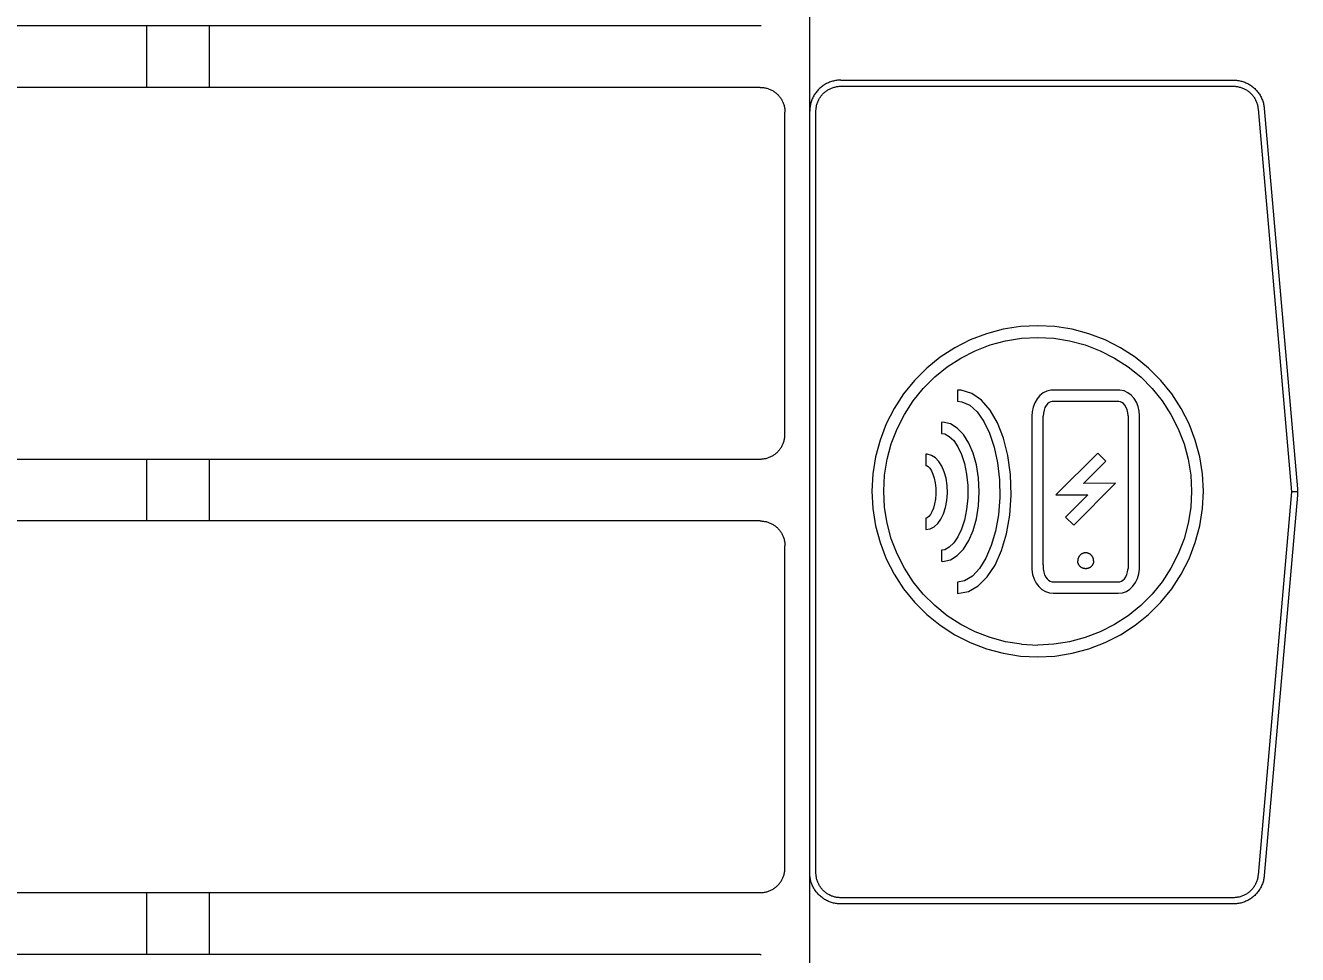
# Model space of a CAD drawing. Header units: millimetres. Extents: x -219 to 4970, y -9 to 3393.
# Drawn here: x 2628.8 to 2834.1, y 1570.5 to 1720.5 of the extents above; entities that cross this region are included whole.
import ezdxf

# ---------------------------------------------------------------- set-up
doc = ezdxf.new("R2010")
doc.units = ezdxf.units.MM
doc.layers.add('ZANO_R', color=7, linetype='Continuous', lineweight=0)
doc.layers.add('ZANO_W', color=1, linetype='Continuous', lineweight=0)
doc.styles.add('Arial', font='arial.ttf')
doc.styles.get("Standard").update_dxf_attribs({"font": 'ARIALUNI.TTF'})
doc.dimstyles.new('pl i ang', dxfattribs={"dimtxt": 50, "dimasz": 50, "dimexe": 1.25, "dimexo": 0.625, "dimgap": 10, "dimtad": 1, "dimtoh": 1, "dimtxsty": 'Standard', "dimcen": 2.5, "dimclrd": 1, "dimclre": 1, "dimclrt": 1, "dimadec": 0, "dimazin": 0, "dimtfac": 1, "dimtmove": 0, "dimatfit": 3, "dimfxl": 1, "dimarcsym": 1})

# ---------------------------------------------------------------- blocks, each defined once
blk = doc.blocks.new('*D470')
at = {"layer": 'ZANO_W', "color": 1, "lineweight": -2}
for p, q in [((2694.46, 1930.2), (2538.8, 1930.2)), ((2548.8, 1399.86), (2548.8, 1890.2)), ((2694.46, 1359.86), (2538.8, 1359.86))]:
    blk.add_line(p, q, dxfattribs=at)
at = {"layer": 'ZANO_W', "color": 1}
for points in [[(2555.47, 1890.2), (2542.13, 1890.2), (2548.8, 1930.2)], [(2542.13, 1399.86), (2555.47, 1399.86), (2548.8, 1359.86)]]:
    blk.add_solid(points, dxfattribs=at)
at = {"layer": 'ZANO_W', "color": 1, "insert": (2518.38, 1645.03), "char_height": 40, "attachment_point": 5, "rotation": 90, "style": 'Arial'}
blk.add_mtext('570', dxfattribs=at)

msp = doc.modelspace()

# ---------------------------------------------------------------- linework, layer by layer
at = {"layer": 'ZANO_R'}
for p, q in [((2755.38, 1706.71), (2755.38, 1929.96)), ((257.38, 1720.53), (2747.38, 1720.53)), ((2648.38, 1710.53), (2648.38, 1720.53)), ((2658.46, 1720.53), (2658.46, 1710.53)), ((2747.38, 1720.53), (2747.51, 1720.53)), ((2747.38, 1710.53), (257.38, 1710.53)), ((2747.38, 1710.53), (2747.51, 1710.53)), ((2747.51, 1710.53), (2747.65, 1710.52)), ((2747.65, 1710.52), (2747.79, 1710.51)), ((2747.79, 1710.51), (2747.92, 1710.49)), ((2747.92, 1710.49), (2748.06, 1710.47)), ((2748.06, 1710.47), (2748.19, 1710.45)), ((2748.19, 1710.45), (2748.32, 1710.42)), ((2748.32, 1710.42), (2748.46, 1710.38)), ((2748.46, 1710.38), (2748.59, 1710.34)), ((2748.59, 1710.34), (2748.72, 1710.3)), ((2748.72, 1710.3), (2748.84, 1710.25)), ((2748.84, 1710.25), (2748.97, 1710.2)), ((2748.97, 1710.2), (2749.1, 1710.14)), ((2749.1, 1710.14), (2749.22, 1710.08)), ((2756.72, 1710.12), (2756.61, 1709.99)), ((2756.84, 1710.24), (2756.72, 1710.12)), ((2756.96, 1710.36), (2756.84, 1710.24)), ((2757.09, 1710.47), (2756.96, 1710.36)), ((2757.22, 1710.58), (2757.09, 1710.47)), ((2757.36, 1710.69), (2757.22, 1710.58)), ((2757.49, 1710.79), (2757.36, 1710.69)), ((2757.64, 1710.89), (2757.49, 1710.79)), ((2757.78, 1710.98), (2757.64, 1710.89)), ((2757.93, 1711.06), (2757.78, 1710.98)), ((2758.08, 1711.15), (2757.93, 1711.06)), ((2758.23, 1711.22), (2758.08, 1711.15)), ((2758.18, 1710.05), (2758.3, 1710.12)), ((2758.39, 1711.29), (2758.23, 1711.22)), ((2758.3, 1710.12), (2758.42, 1710.19)), ((2758.54, 1711.36), (2758.39, 1711.29)), ((2758.42, 1710.19), (2758.54, 1710.26)), ((2758.7, 1711.42), (2758.54, 1711.36)), ((2758.54, 1710.26), (2758.66, 1710.32)), ((2758.66, 1710.32), (2758.78, 1710.37)), ((2758.86, 1711.47), (2758.7, 1711.42)), ((2758.78, 1710.37), (2758.91, 1710.43)), ((2759.03, 1711.52), (2758.86, 1711.47)), ((2758.91, 1710.43), (2759.04, 1710.48)), ((2759.19, 1711.56), (2759.03, 1711.52)), ((2759.04, 1710.48), (2759.17, 1710.52)), ((2759.17, 1710.52), (2759.3, 1710.56)), ((2759.36, 1711.6), (2759.19, 1711.56)), ((2759.3, 1710.56), (2759.43, 1710.59)), ((2759.53, 1711.63), (2759.36, 1711.6)), ((2759.43, 1710.59), (2759.56, 1710.62)), ((2759.7, 1711.66), (2759.53, 1711.63)), ((2759.56, 1710.62), (2759.7, 1710.65)), ((2759.87, 1711.68), (2759.7, 1711.66)), ((2759.7, 1710.65), (2759.83, 1710.67)), ((2759.83, 1710.67), (2759.97, 1710.69)), ((2760.04, 1711.69), (2759.87, 1711.68)), ((2759.97, 1710.69), (2760.1, 1710.7)), ((2760.21, 1711.7), (2760.04, 1711.69)), ((2760.1, 1710.7), (2760.24, 1710.7)), ((2760.38, 1711.71), (2760.21, 1711.7)), ((2760.24, 1710.7), (2760.38, 1710.71)), ((2760.38, 1711.71), (2823.74, 1711.71)), ((2760.38, 1710.71), (2823.74, 1710.71)), ((2823.74, 1711.71), (2823.92, 1711.7)), ((2823.74, 1710.71), (2823.88, 1710.7)), ((2823.88, 1710.7), (2824.02, 1710.7)), ((2823.92, 1711.7), (2824.09, 1711.69)), ((2824.02, 1710.7), (2824.16, 1710.68)), ((2824.09, 1711.69), (2824.26, 1711.68)), ((2824.16, 1710.68), (2824.29, 1710.67)), ((2824.26, 1711.68), (2824.43, 1711.66)), ((2824.29, 1710.67), (2824.43, 1710.65)), ((2824.43, 1711.66), (2824.6, 1711.63)), ((2824.43, 1710.65), (2824.57, 1710.62)), ((2824.57, 1710.62), (2824.7, 1710.59)), ((2824.6, 1711.63), (2824.77, 1711.6)), ((2824.7, 1710.59), (2824.83, 1710.55)), ((2824.77, 1711.6), (2824.94, 1711.56)), ((2824.83, 1710.55), (2824.97, 1710.51)), ((2824.94, 1711.56), (2825.11, 1711.52)), ((2824.97, 1710.51), (2825.1, 1710.47)), ((2825.1, 1710.47), (2825.23, 1710.42)), ((2825.11, 1711.52), (2825.27, 1711.47)), ((2825.23, 1710.42), (2825.35, 1710.37)), ((2825.27, 1711.47), (2825.43, 1711.41)), ((2825.35, 1710.37), (2825.48, 1710.31)), ((2825.43, 1711.41), (2825.6, 1711.35)), ((2825.48, 1710.31), (2825.6, 1710.25)), ((2825.6, 1711.35), (2825.75, 1711.28)), ((2825.6, 1710.25), (2825.72, 1710.18)), ((2825.72, 1710.18), (2825.84, 1710.11)), ((2825.75, 1711.28), (2825.91, 1711.21)), ((2825.84, 1710.11), (2825.96, 1710.04)), ((2825.91, 1711.21), (2826.07, 1711.13)), ((2826.07, 1711.13), (2826.22, 1711.05)), ((2826.22, 1711.05), (2826.37, 1710.96)), ((2826.37, 1710.96), (2826.51, 1710.87)), ((2826.51, 1710.87), (2826.65, 1710.77)), ((2826.65, 1710.77), (2826.79, 1710.67)), ((2826.79, 1710.67), (2826.93, 1710.56)), ((2826.93, 1710.56), (2827.06, 1710.45)), ((2827.06, 1710.45), (2827.18, 1710.33)), ((2827.18, 1710.33), (2827.31, 1710.21)), ((2827.31, 1710.21), (2827.43, 1710.09)), ((2749.22, 1710.08), (2749.34, 1710.02)), ((2749.34, 1710.02), (2749.46, 1709.95)), ((2749.46, 1709.95), (2749.57, 1709.87)), ((2749.57, 1709.87), (2749.68, 1709.8)), ((2749.68, 1709.8), (2749.79, 1709.72)), ((2749.79, 1709.72), (2749.9, 1709.63)), ((2749.9, 1709.63), (2750.01, 1709.54)), ((2750.01, 1709.54), (2750.11, 1709.45)), ((2750.11, 1709.45), (2750.21, 1709.36)), ((2750.21, 1709.36), (2750.3, 1709.26)), ((2750.3, 1709.26), (2750.39, 1709.16)), ((2750.39, 1709.16), (2750.48, 1709.05)), ((2750.48, 1709.05), (2750.56, 1708.95)), ((2750.56, 1708.95), (2750.65, 1708.84)), ((2750.65, 1708.84), (2750.72, 1708.72)), ((2750.72, 1708.72), (2750.8, 1708.61)), ((2750.8, 1708.61), (2750.86, 1708.49)), ((2750.86, 1708.49), (2750.93, 1708.37)), ((2750.93, 1708.37), (2750.99, 1708.25)), ((2750.99, 1708.25), (2751.05, 1708.12)), ((2751.05, 1708.12), (2751.1, 1708)), ((2755.56, 1708.06), (2755.52, 1707.89)), ((2755.61, 1708.22), (2755.56, 1708.06)), ((2755.67, 1708.38), (2755.61, 1708.22)), ((2755.73, 1708.54), (2755.67, 1708.38)), ((2755.79, 1708.7), (2755.73, 1708.54)), ((2755.86, 1708.85), (2755.79, 1708.7)), ((2755.94, 1709.01), (2755.86, 1708.85)), ((2756.02, 1709.16), (2755.94, 1709.01)), ((2756.11, 1709.3), (2756.02, 1709.16)), ((2756.2, 1709.45), (2756.11, 1709.3)), ((2756.29, 1709.59), (2756.2, 1709.45)), ((2756.39, 1709.73), (2756.29, 1709.59)), ((2756.5, 1709.86), (2756.39, 1709.73)), ((2756.61, 1709.99), (2756.5, 1709.86)), ((2756.61, 1708.05), (2756.66, 1708.17)), ((2756.66, 1708.17), (2756.71, 1708.3)), ((2756.71, 1708.3), (2756.77, 1708.42)), ((2756.77, 1708.42), (2756.83, 1708.55)), ((2756.83, 1708.55), (2756.89, 1708.67)), ((2756.89, 1708.67), (2756.96, 1708.78)), ((2756.96, 1708.78), (2757.03, 1708.9)), ((2757.03, 1708.9), (2757.11, 1709.01)), ((2757.11, 1709.01), (2757.19, 1709.12)), ((2757.19, 1709.12), (2757.27, 1709.23)), ((2757.27, 1709.23), (2757.36, 1709.33)), ((2757.36, 1709.33), (2757.45, 1709.44)), ((2757.45, 1709.44), (2757.55, 1709.53)), ((2757.55, 1709.53), (2757.65, 1709.63)), ((2757.65, 1709.63), (2757.75, 1709.72)), ((2757.75, 1709.72), (2757.85, 1709.81)), ((2757.85, 1709.81), (2757.96, 1709.89)), ((2757.96, 1709.89), (2758.07, 1709.97)), ((2758.07, 1709.97), (2758.18, 1710.05)), ((2825.96, 1710.04), (2826.07, 1709.96)), ((2826.07, 1709.96), (2826.18, 1709.88)), ((2826.18, 1709.88), (2826.29, 1709.79)), ((2826.29, 1709.79), (2826.39, 1709.7)), ((2826.39, 1709.7), (2826.5, 1709.61)), ((2826.5, 1709.61), (2826.59, 1709.51)), ((2826.59, 1709.51), (2826.69, 1709.41)), ((2826.69, 1709.41), (2826.78, 1709.31)), ((2826.78, 1709.31), (2826.87, 1709.2)), ((2826.87, 1709.2), (2826.95, 1709.09)), ((2826.95, 1709.09), (2827.03, 1708.98)), ((2827.03, 1708.98), (2827.11, 1708.87)), ((2827.11, 1708.87), (2827.18, 1708.75)), ((2827.18, 1708.75), (2827.25, 1708.63)), ((2827.25, 1708.63), (2827.32, 1708.51)), ((2827.32, 1708.51), (2827.38, 1708.38)), ((2827.38, 1708.38), (2827.43, 1708.26)), ((2827.43, 1710.09), (2827.54, 1709.96)), ((2827.43, 1708.26), (2827.48, 1708.13)), ((2827.48, 1708.13), (2827.53, 1708)), ((2827.54, 1709.96), (2827.65, 1709.83)), ((2827.65, 1709.83), (2827.76, 1709.69)), ((2827.76, 1709.69), (2827.86, 1709.55)), ((2827.86, 1709.55), (2827.95, 1709.41)), ((2827.95, 1709.41), (2828.04, 1709.26)), ((2828.04, 1709.26), (2828.13, 1709.11)), ((2828.13, 1709.11), (2828.21, 1708.96)), ((2828.21, 1708.96), (2828.28, 1708.8)), ((2828.28, 1708.8), (2828.35, 1708.64)), ((2828.35, 1708.64), (2828.42, 1708.48)), ((2828.42, 1708.48), (2828.48, 1708.32)), ((2828.48, 1708.32), (2828.53, 1708.16)), ((2828.53, 1708.16), (2828.58, 1707.99)), ((2751.1, 1708), (2751.15, 1707.87)), ((2751.15, 1707.87), (2751.19, 1707.74)), ((2751.19, 1707.74), (2751.23, 1707.61)), ((2751.23, 1707.61), (2751.26, 1707.48)), ((2751.26, 1707.48), (2751.29, 1707.34)), ((2751.29, 1707.34), (2751.32, 1707.21)), ((2751.32, 1707.21), (2751.34, 1707.07)), ((2751.34, 1707.07), (2751.36, 1706.94)), ((2751.36, 1706.94), (2751.37, 1706.8)), ((2751.37, 1706.8), (2751.38, 1706.67)), ((2751.38, 1706.67), (2751.38, 1706.53)), ((2751.38, 1654.53), (2751.38, 1706.53)), ((2755.39, 1707.05), (2755.38, 1706.88)), ((2755.38, 1706.88), (2755.38, 1706.71)), ((2755.38, 1583.71), (2755.38, 1706.71)), ((2755.4, 1707.22), (2755.39, 1707.05)), ((2755.42, 1707.39), (2755.4, 1707.22)), ((2755.45, 1707.56), (2755.42, 1707.39)), ((2755.48, 1707.72), (2755.45, 1707.56)), ((2755.52, 1707.89), (2755.48, 1707.72)), ((2756.38, 1706.84), (2756.39, 1706.98)), ((2756.38, 1706.71), (2756.38, 1706.84)), ((2756.38, 1583.71), (2756.38, 1706.71)), ((2756.39, 1706.98), (2756.4, 1707.12)), ((2756.4, 1707.12), (2756.41, 1707.25)), ((2756.41, 1707.25), (2756.44, 1707.39)), ((2756.44, 1707.39), (2756.46, 1707.52)), ((2756.46, 1707.52), (2756.49, 1707.65)), ((2756.49, 1707.65), (2756.53, 1707.79)), ((2756.53, 1707.79), (2756.56, 1707.92)), ((2756.56, 1707.92), (2756.61, 1708.05)), ((2827.53, 1708), (2827.57, 1707.87)), ((2827.57, 1707.87), (2827.61, 1707.73)), ((2827.61, 1707.73), (2827.64, 1707.6)), ((2827.64, 1707.6), (2827.67, 1707.46)), ((2827.67, 1707.46), (2827.69, 1707.33)), ((2827.69, 1707.33), (2827.71, 1707.19)), ((2827.71, 1707.19), (2827.73, 1707.05)), ((2827.73, 1707.05), (2833.14, 1645.21)), ((2828.58, 1707.99), (2828.62, 1707.82)), ((2828.62, 1707.82), (2828.65, 1707.65)), ((2828.65, 1707.65), (2828.68, 1707.48)), ((2828.68, 1707.48), (2828.71, 1707.31)), ((2828.71, 1707.31), (2828.72, 1707.14)), ((2828.72, 1707.14), (2834.1, 1645.71)), ((2786.6, 1671.48), (2783.89, 1670.75)), ((2789.36, 1671.92), (2786.6, 1671.48)), ((2792.16, 1672.06), (2789.36, 1671.92)), ((2794.95, 1671.92), (2792.16, 1672.06)), ((2797.72, 1671.48), (2794.95, 1671.92)), ((2800.42, 1670.75), (2797.72, 1671.48)), ((2781.28, 1669.75), (2778.79, 1668.48)), ((2783.89, 1670.75), (2781.28, 1669.75)), ((2784.48, 1668.95), (2786.99, 1669.62)), ((2786.99, 1669.62), (2789.56, 1670.03)), ((2789.56, 1670.03), (2792.16, 1670.16)), ((2792.16, 1670.16), (2794.75, 1670.03)), ((2794.75, 1670.03), (2797.32, 1669.62)), ((2797.32, 1669.62), (2799.83, 1668.95)), ((2803.03, 1669.75), (2800.42, 1670.75)), ((2805.53, 1668.48), (2803.03, 1669.75)), ((2778.79, 1668.48), (2776.44, 1666.95)), ((2779.74, 1666.83), (2782.05, 1668.01)), ((2782.05, 1668.01), (2784.48, 1668.95)), ((2799.83, 1668.95), (2802.26, 1668.01)), ((2802.26, 1668.01), (2804.58, 1666.83)), ((2807.87, 1666.95), (2805.53, 1668.48)), ((2774.26, 1665.19), (2772.29, 1663.21)), ((2776.44, 1666.95), (2774.26, 1665.19)), ((2775.54, 1663.78), (2777.56, 1665.42)), ((2777.56, 1665.42), (2779.74, 1666.83)), ((2804.58, 1666.83), (2806.76, 1665.42)), ((2806.76, 1665.42), (2808.78, 1663.78)), ((2810.05, 1665.19), (2807.87, 1666.95)), ((2812.03, 1663.21), (2810.05, 1665.19)), ((2772.29, 1663.21), (2770.52, 1661.04)), ((2773.7, 1661.94), (2775.54, 1663.78)), ((2808.78, 1663.78), (2810.62, 1661.94)), ((2813.79, 1661.04), (2812.03, 1663.21)), ((2770.52, 1661.04), (2769, 1658.69)), ((2772.06, 1659.92), (2773.7, 1661.94)), ((2779.83, 1661.65), (2779.24, 1661.65)), ((2779.24, 1661.65), (2779.24, 1659.87)), ((2781.52, 1661.13), (2779.83, 1661.65)), ((2783.08, 1660.04), (2781.52, 1661.13)), ((2793.04, 1661.2), (2792.5, 1660.77)), ((2793.64, 1661.49), (2793.04, 1661.2)), ((2794.3, 1661.65), (2793.64, 1661.49)), ((2805.43, 1661.66), (2794.3, 1661.65)), ((2806.09, 1661.52), (2805.43, 1661.66)), ((2806.7, 1661.24), (2806.09, 1661.52)), ((2807.24, 1660.83), (2806.7, 1661.24)), ((2807.71, 1660.32), (2807.24, 1660.83)), ((2810.62, 1661.94), (2812.25, 1659.92)), ((2815.32, 1658.69), (2813.79, 1661.04)), ((2770.64, 1657.74), (2772.06, 1659.92)), ((2779.24, 1659.87), (2779.91, 1659.78)), ((2779.91, 1659.78), (2781.2, 1659.21)), ((2781.2, 1659.21), (2782.4, 1658.13)), ((2784.47, 1658.44), (2783.08, 1660.04)), ((2791.41, 1658.92), (2791.27, 1658.15)), ((2791.68, 1659.62), (2791.41, 1658.92)), ((2792.05, 1660.24), (2791.68, 1659.62)), ((2792.5, 1660.77), (2792.05, 1660.24)), ((2793.33, 1658.83), (2793.18, 1658.42)), ((2793.54, 1659.17), (2793.33, 1658.83)), ((2793.77, 1659.44), (2793.54, 1659.17)), ((2794.02, 1659.64), (2793.77, 1659.44)), ((2794.27, 1659.76), (2794.02, 1659.64)), ((2794.51, 1659.82), (2794.27, 1659.76)), ((2805.24, 1659.83), (2794.51, 1659.82)), ((2805.51, 1659.77), (2805.24, 1659.83)), ((2805.76, 1659.66), (2805.51, 1659.77)), ((2806.01, 1659.47), (2805.76, 1659.66)), ((2806.24, 1659.21), (2806.01, 1659.47)), ((2806.45, 1658.87), (2806.24, 1659.21)), ((2806.61, 1658.47), (2806.45, 1658.87)), ((2808.09, 1659.7), (2807.71, 1660.32)), ((2808.37, 1659.01), (2808.09, 1659.7)), ((2808.53, 1658.25), (2808.37, 1659.01)), ((2812.25, 1659.92), (2813.67, 1657.74)), ((2769, 1658.69), (2767.73, 1656.2)), ((2769.46, 1655.42), (2770.64, 1657.74)), ((2782.4, 1658.13), (2783.48, 1656.6)), ((2785.67, 1656.37), (2784.47, 1658.44)), ((2791.27, 1658.15), (2791.24, 1657.5)), ((2791.24, 1657.5), (2791.24, 1633.47)), ((2793.09, 1657.94), (2793.07, 1657.46)), ((2793.07, 1633.47), (2793.07, 1657.46)), ((2793.18, 1658.42), (2793.09, 1657.94)), ((2806.71, 1658.01), (2806.61, 1658.47)), ((2806.74, 1657.53), (2806.71, 1658.01)), ((2806.74, 1657.53), (2806.74, 1632.87)), ((2808.57, 1657.58), (2808.53, 1658.25)), ((2808.57, 1632.77), (2808.57, 1657.58)), ((2813.67, 1657.74), (2814.85, 1655.42)), ((2816.59, 1656.2), (2815.32, 1658.69)), ((2767.73, 1656.2), (2766.73, 1653.58)), ((2768.53, 1653), (2769.46, 1655.42)), ((2776.87, 1656.49), (2776.66, 1656.44)), ((2776.66, 1656.44), (2776.66, 1654.67)), ((2778.07, 1656.2), (2776.87, 1656.49)), ((2779.18, 1655.52), (2778.07, 1656.2)), ((2780.18, 1654.47), (2779.18, 1655.52)), ((2783.48, 1656.6), (2784.4, 1654.68)), ((2784.4, 1654.68), (2785.15, 1652.43)), ((2786.64, 1653.91), (2785.67, 1656.37)), ((2814.85, 1655.42), (2815.78, 1653)), ((2817.59, 1653.58), (2816.59, 1656.2)), ((2750.86, 1652.57), (2750.93, 1652.69)), ((2750.93, 1652.69), (2750.99, 1652.81)), ((2750.99, 1652.81), (2751.05, 1652.94)), ((2751.05, 1652.94), (2751.1, 1653.06)), ((2751.1, 1653.06), (2751.15, 1653.19)), ((2751.15, 1653.19), (2751.19, 1653.32)), ((2751.19, 1653.32), (2751.23, 1653.45)), ((2751.23, 1653.45), (2751.26, 1653.58)), ((2751.26, 1653.58), (2751.29, 1653.72)), ((2751.29, 1653.72), (2751.32, 1653.85)), ((2751.32, 1653.85), (2751.34, 1653.99)), ((2751.34, 1653.99), (2751.36, 1654.12)), ((2751.36, 1654.12), (2751.37, 1654.26)), ((2751.37, 1654.26), (2751.38, 1654.39)), ((2751.38, 1654.39), (2751.38, 1654.53)), ((2766.73, 1653.58), (2766, 1650.88)), ((2767.86, 1650.49), (2768.53, 1653)), ((2776.66, 1654.67), (2777.16, 1654.58)), ((2777.16, 1654.58), (2777.9, 1654.19)), ((2777.9, 1654.19), (2778.62, 1653.5)), ((2778.62, 1653.5), (2779.28, 1652.52)), ((2781.05, 1653.11), (2780.18, 1654.47)), ((2781.75, 1651.46), (2781.05, 1653.11)), ((2787.35, 1651.1), (2786.64, 1653.91)), ((2815.78, 1653), (2816.45, 1650.49)), ((2818.31, 1650.88), (2817.59, 1653.58)), ((2747.79, 1650.55), (2747.92, 1650.57)), ((2747.92, 1650.57), (2748.06, 1650.59)), ((2748.06, 1650.59), (2748.19, 1650.61)), ((2748.19, 1650.61), (2748.32, 1650.64)), ((2748.32, 1650.64), (2748.46, 1650.68)), ((2748.46, 1650.68), (2748.59, 1650.72)), ((2748.59, 1650.72), (2748.72, 1650.76)), ((2748.72, 1650.76), (2748.84, 1650.81)), ((2748.84, 1650.81), (2748.97, 1650.86)), ((2748.97, 1650.86), (2749.1, 1650.92)), ((2749.1, 1650.92), (2749.22, 1650.98)), ((2749.22, 1650.98), (2749.34, 1651.04)), ((2749.34, 1651.04), (2749.46, 1651.11)), ((2749.46, 1651.11), (2749.57, 1651.19)), ((2749.57, 1651.19), (2749.68, 1651.26)), ((2749.68, 1651.26), (2749.79, 1651.34)), ((2749.79, 1651.34), (2749.9, 1651.43)), ((2749.9, 1651.43), (2750.01, 1651.52)), ((2750.01, 1651.52), (2750.11, 1651.61)), ((2750.11, 1651.61), (2750.21, 1651.7)), ((2750.21, 1651.7), (2750.3, 1651.8)), ((2750.3, 1651.8), (2750.39, 1651.9)), ((2750.39, 1651.9), (2750.48, 1652.01)), ((2750.48, 1652.01), (2750.56, 1652.11)), ((2750.56, 1652.11), (2750.65, 1652.22)), ((2750.65, 1652.22), (2750.72, 1652.34)), ((2750.72, 1652.34), (2750.8, 1652.45)), ((2750.8, 1652.45), (2750.86, 1652.57)), ((2766, 1650.88), (2765.56, 1648.12)), ((2774.33, 1651.31), (2774.09, 1651.29)), ((2774.09, 1651.29), (2774.09, 1649.51)), ((2775.02, 1651.12), (2774.33, 1651.31)), ((2775.65, 1650.72), (2775.02, 1651.12)), ((2776.21, 1650.14), (2775.65, 1650.72)), ((2779.28, 1652.52), (2779.87, 1651.28)), ((2779.87, 1651.28), (2780.35, 1649.8)), ((2782.29, 1649.58), (2781.75, 1651.46)), ((2785.15, 1652.43), (2785.69, 1649.9)), ((2787.78, 1648.01), (2787.35, 1651.1)), ((2801.84, 1651.49), (2795.1, 1644.76)), ((2803.14, 1650.19), (2801.84, 1651.49)), ((2818.75, 1648.12), (2818.31, 1650.88)), ((257.38, 1650.53), (2747.38, 1650.53)), ((2648.38, 1640.53), (2648.38, 1650.53)), ((2658.46, 1650.53), (2658.46, 1640.53)), ((2747.38, 1650.53), (2747.51, 1650.53)), ((2747.51, 1650.53), (2747.65, 1650.54)), ((2747.65, 1650.54), (2747.79, 1650.55)), ((2767.45, 1647.92), (2767.86, 1650.49)), ((2774.09, 1649.51), (2774.21, 1649.47)), ((2774.21, 1649.47), (2774.48, 1649.32)), ((2774.48, 1649.32), (2774.75, 1649.03)), ((2774.75, 1649.03), (2775.02, 1648.62)), ((2775.02, 1648.62), (2775.26, 1648.08)), ((2776.69, 1649.38), (2776.21, 1650.14)), ((2777.08, 1648.47), (2776.69, 1649.38)), ((2780.35, 1649.8), (2780.69, 1648.11)), ((2782.62, 1647.49), (2782.29, 1649.58)), ((2785.69, 1649.9), (2786, 1647.17)), ((2799.54, 1646.6), (2803.14, 1650.19)), ((2816.45, 1650.49), (2816.86, 1647.92)), ((2765.56, 1648.12), (2765.42, 1645.32)), ((2767.32, 1645.32), (2767.45, 1647.92)), ((2775.26, 1648.08), (2775.47, 1647.44)), ((2775.47, 1647.44), (2775.63, 1646.69)), ((2775.63, 1646.69), (2775.73, 1645.85)), ((2777.37, 1647.42), (2777.08, 1648.47)), ((2777.54, 1646.27), (2777.37, 1647.42)), ((2780.69, 1648.11), (2780.88, 1646.24)), ((2782.74, 1645.24), (2782.62, 1647.49)), ((2786, 1647.17), (2786.04, 1644.3)), ((2787.89, 1644.7), (2787.78, 1648.01)), ((2797.97, 1639.85), (2804.7, 1646.61)), ((2804.7, 1646.61), (2799.54, 1646.6)), ((2816.86, 1647.92), (2817, 1645.32)), ((2818.9, 1645.32), (2818.75, 1648.12)), ((2765.42, 1645.32), (2765.56, 1642.53)), ((2767.45, 1642.72), (2767.32, 1645.32)), ((2775.74, 1644.93), (2775.67, 1644.06)), ((2775.73, 1645.85), (2775.74, 1644.93)), ((2777.49, 1643.81), (2777.58, 1645.03)), ((2777.58, 1645.03), (2777.54, 1646.27)), ((2780.88, 1646.24), (2780.88, 1644.24)), ((2782.62, 1642.99), (2782.74, 1645.24)), ((2787.67, 1641.45), (2787.89, 1644.7)), ((2795.1, 1644.76), (2800.27, 1644.76)), ((2800.27, 1644.76), (2796.67, 1641.15)), ((2817, 1645.32), (2816.86, 1642.72)), ((2818.75, 1642.53), (2818.9, 1645.32)), ((2833.14, 1645.21), (2827.73, 1583.36)), ((2834.1, 1644.71), (2828.72, 1583.27)), ((2834.1, 1645.21), (2833.14, 1645.21)), ((2834.1, 1645.71), (2834.1, 1645.21)), ((2834.1, 1645.21), (2834.1, 1644.71)), ((2765.56, 1642.53), (2766, 1639.76)), ((2767.86, 1640.16), (2767.45, 1642.72)), ((2775.34, 1642.59), (2775.1, 1642.02)), ((2775.53, 1643.28), (2775.34, 1642.59)), ((2775.67, 1644.06), (2775.53, 1643.28)), ((2776.96, 1641.69), (2777.28, 1642.69)), ((2777.28, 1642.69), (2777.49, 1643.81)), ((2780.69, 1642.36), (2780.35, 1640.67)), ((2780.88, 1644.24), (2780.69, 1642.36)), ((2782.29, 1640.9), (2782.62, 1642.99)), ((2786.04, 1644.3), (2785.82, 1641.51)), ((2816.86, 1642.72), (2816.45, 1640.16)), ((2818.31, 1639.76), (2818.75, 1642.53)), ((2747.38, 1640.53), (257.38, 1640.53)), ((2747.38, 1640.53), (2747.51, 1640.53)), ((2747.51, 1640.53), (2747.65, 1640.52)), ((2747.65, 1640.52), (2747.79, 1640.51)), ((2747.79, 1640.51), (2747.92, 1640.49)), ((2747.92, 1640.49), (2748.06, 1640.47)), ((2748.06, 1640.47), (2748.19, 1640.45)), ((2748.19, 1640.45), (2748.32, 1640.42)), ((2748.32, 1640.42), (2748.46, 1640.38)), ((2748.46, 1640.38), (2748.59, 1640.34)), ((2748.59, 1640.34), (2748.72, 1640.3)), ((2774.3, 1641.04), (2774.09, 1640.98)), ((2774.09, 1640.98), (2774.09, 1639.15)), ((2774.57, 1641.23), (2774.3, 1641.04)), ((2774.84, 1641.56), (2774.57, 1641.23)), ((2775.1, 1642.02), (2774.84, 1641.56)), ((2776.03, 1640.12), (2776.54, 1640.83)), ((2776.54, 1640.83), (2776.96, 1641.69)), ((2780.35, 1640.67), (2779.87, 1639.2)), ((2781.75, 1639.01), (2782.29, 1640.9)), ((2785.82, 1641.51), (2785.35, 1638.91)), ((2787.14, 1638.45), (2787.67, 1641.45)), ((2796.67, 1641.15), (2797.97, 1639.85)), ((2748.72, 1640.3), (2748.84, 1640.25)), ((2748.84, 1640.25), (2748.97, 1640.2)), ((2748.97, 1640.2), (2749.1, 1640.14)), ((2749.1, 1640.14), (2749.22, 1640.08)), ((2749.22, 1640.08), (2749.34, 1640.02)), ((2749.34, 1640.02), (2749.46, 1639.95)), ((2749.46, 1639.95), (2749.57, 1639.87)), ((2749.57, 1639.87), (2749.68, 1639.8)), ((2749.68, 1639.8), (2749.79, 1639.72)), ((2749.79, 1639.72), (2749.9, 1639.63)), ((2749.9, 1639.63), (2750.01, 1639.54)), ((2750.01, 1639.54), (2750.11, 1639.45)), ((2750.11, 1639.45), (2750.21, 1639.36)), ((2750.21, 1639.36), (2750.3, 1639.26)), ((2750.3, 1639.26), (2750.39, 1639.16)), ((2750.39, 1639.16), (2750.48, 1639.05)), ((2750.48, 1639.05), (2750.56, 1638.95)), ((2750.56, 1638.95), (2750.65, 1638.84)), ((2750.65, 1638.84), (2750.72, 1638.72)), ((2750.72, 1638.72), (2750.8, 1638.61)), ((2750.8, 1638.61), (2750.86, 1638.49)), ((2750.86, 1638.49), (2750.93, 1638.37)), ((2750.93, 1638.37), (2750.99, 1638.25)), ((2750.99, 1638.25), (2751.05, 1638.12)), ((2766, 1639.76), (2766.73, 1637.06)), ((2768.53, 1637.64), (2767.86, 1640.16)), ((2774.09, 1639.15), (2774.79, 1639.26)), ((2774.79, 1639.26), (2775.45, 1639.59)), ((2775.45, 1639.59), (2776.03, 1640.12)), ((2779.87, 1639.2), (2779.28, 1637.96)), ((2781.05, 1637.37), (2781.75, 1639.01)), ((2785.35, 1638.91), (2784.67, 1636.56)), ((2786.34, 1635.75), (2787.14, 1638.45)), ((2816.45, 1640.16), (2815.78, 1637.64)), ((2817.59, 1637.06), (2818.31, 1639.76)), ((2751.05, 1638.12), (2751.1, 1638)), ((2751.1, 1638), (2751.15, 1637.87)), ((2751.15, 1637.87), (2751.19, 1637.74)), ((2751.19, 1637.74), (2751.23, 1637.61)), ((2751.23, 1637.61), (2751.26, 1637.48)), ((2751.26, 1637.48), (2751.29, 1637.34)), ((2751.29, 1637.34), (2751.32, 1637.21)), ((2751.32, 1637.21), (2751.34, 1637.07)), ((2751.34, 1637.07), (2751.36, 1636.94)), ((2751.36, 1636.94), (2751.37, 1636.8)), ((2751.37, 1636.8), (2751.38, 1636.67)), ((2751.38, 1636.67), (2751.38, 1636.53)), ((2751.38, 1584.53), (2751.38, 1636.53)), ((2766.73, 1637.06), (2767.73, 1634.44)), ((2769.46, 1635.22), (2768.53, 1637.64)), ((2777.9, 1636.28), (2777.16, 1635.89)), ((2778.62, 1636.98), (2777.9, 1636.28)), ((2779.28, 1637.96), (2778.62, 1636.98)), ((2780.18, 1636), (2781.05, 1637.37)), ((2784.67, 1636.56), (2783.8, 1634.52)), ((2815.78, 1637.64), (2814.85, 1635.22)), ((2816.59, 1634.44), (2817.59, 1637.06)), ((2767.73, 1634.44), (2769, 1631.95)), ((2770.64, 1632.9), (2769.46, 1635.22)), ((2777.16, 1635.89), (2776.66, 1635.81)), ((2776.66, 1635.81), (2776.66, 1634.03)), ((2776.87, 1633.99), (2778.07, 1634.27)), ((2778.07, 1634.27), (2779.18, 1634.96)), ((2779.18, 1634.96), (2780.18, 1636)), ((2783.8, 1634.52), (2782.77, 1632.86)), ((2785.29, 1633.42), (2786.34, 1635.75)), ((2798.63, 1634.19), (2798.62, 1634.14)), ((2798.62, 1634.14), (2798.62, 1634.1)), ((2798.64, 1634.28), (2798.63, 1634.23)), ((2798.63, 1634.23), (2798.63, 1634.19)), ((2798.65, 1634.36), (2798.64, 1634.32)), ((2798.64, 1634.32), (2798.64, 1634.28)), ((2798.66, 1634.41), (2798.65, 1634.36)), ((2798.67, 1634.45), (2798.66, 1634.41)), ((2798.69, 1634.49), (2798.67, 1634.45)), ((2798.7, 1634.53), (2798.69, 1634.49)), ((2798.72, 1634.57), (2798.7, 1634.53)), ((2798.73, 1634.62), (2798.72, 1634.57)), ((2798.75, 1634.66), (2798.73, 1634.62)), ((2798.77, 1634.69), (2798.75, 1634.66)), ((2798.79, 1634.73), (2798.77, 1634.69)), ((2798.81, 1634.77), (2798.79, 1634.73)), ((2798.84, 1634.81), (2798.81, 1634.77)), ((2798.86, 1634.85), (2798.84, 1634.81)), ((2798.89, 1634.88), (2798.86, 1634.85)), ((2798.92, 1634.92), (2798.89, 1634.88)), ((2798.95, 1634.95), (2798.92, 1634.92)), ((2798.98, 1634.98), (2798.95, 1634.95)), ((2799.01, 1635.01), (2798.98, 1634.98)), ((2799.04, 1635.04), (2799.01, 1635.01)), ((2799.07, 1635.07), (2799.04, 1635.04)), ((2799.11, 1635.1), (2799.07, 1635.07)), ((2799.14, 1635.13), (2799.11, 1635.1)), ((2799.18, 1635.15), (2799.14, 1635.13)), ((2799.21, 1635.18), (2799.18, 1635.15)), ((2799.25, 1635.2), (2799.21, 1635.18)), ((2799.29, 1635.22), (2799.25, 1635.2)), ((2799.33, 1635.24), (2799.29, 1635.22)), ((2799.37, 1635.26), (2799.33, 1635.24)), ((2799.41, 1635.28), (2799.37, 1635.26)), ((2799.45, 1635.3), (2799.41, 1635.28)), ((2799.49, 1635.31), (2799.45, 1635.3)), ((2799.54, 1635.33), (2799.49, 1635.31)), ((2799.58, 1635.34), (2799.54, 1635.33)), ((2799.62, 1635.35), (2799.58, 1635.34)), ((2799.66, 1635.36), (2799.62, 1635.35)), ((2799.71, 1635.37), (2799.66, 1635.36)), ((2799.75, 1635.37), (2799.71, 1635.37)), ((2799.8, 1635.38), (2799.75, 1635.37)), ((2799.84, 1635.38), (2799.8, 1635.38)), ((2799.88, 1635.38), (2799.84, 1635.38)), ((2799.93, 1635.38), (2799.88, 1635.38)), ((2799.97, 1635.38), (2799.93, 1635.38)), ((2800.02, 1635.38), (2799.97, 1635.38)), ((2800.06, 1635.37), (2800.02, 1635.38)), ((2800.1, 1635.37), (2800.06, 1635.37)), ((2800.15, 1635.36), (2800.1, 1635.37)), ((2800.19, 1635.35), (2800.15, 1635.36)), ((2800.23, 1635.34), (2800.19, 1635.35)), ((2800.28, 1635.33), (2800.23, 1635.34)), ((2800.32, 1635.31), (2800.28, 1635.33)), ((2800.36, 1635.3), (2800.32, 1635.31)), ((2800.4, 1635.28), (2800.36, 1635.3)), ((2800.44, 1635.26), (2800.4, 1635.28)), ((2800.48, 1635.24), (2800.44, 1635.26)), ((2800.52, 1635.22), (2800.48, 1635.24)), ((2800.56, 1635.2), (2800.52, 1635.22)), ((2800.6, 1635.18), (2800.56, 1635.2)), ((2800.63, 1635.15), (2800.6, 1635.18)), ((2800.67, 1635.13), (2800.63, 1635.15)), ((2800.71, 1635.1), (2800.67, 1635.13)), ((2800.74, 1635.07), (2800.71, 1635.1)), ((2800.77, 1635.04), (2800.74, 1635.07)), ((2800.8, 1635.01), (2800.77, 1635.04)), ((2800.84, 1634.98), (2800.8, 1635.01)), ((2800.87, 1634.95), (2800.84, 1634.98)), ((2800.89, 1634.92), (2800.87, 1634.95)), ((2800.92, 1634.88), (2800.89, 1634.92)), ((2800.95, 1634.85), (2800.92, 1634.88)), ((2800.97, 1634.81), (2800.95, 1634.85)), ((2801, 1634.77), (2800.97, 1634.81)), ((2801.02, 1634.73), (2801, 1634.77)), ((2801.04, 1634.69), (2801.02, 1634.73)), ((2801.06, 1634.66), (2801.04, 1634.69)), ((2801.08, 1634.62), (2801.06, 1634.66)), ((2801.1, 1634.57), (2801.08, 1634.62)), ((2801.11, 1634.53), (2801.1, 1634.57)), ((2801.13, 1634.49), (2801.11, 1634.53)), ((2801.14, 1634.45), (2801.13, 1634.49)), ((2801.15, 1634.41), (2801.14, 1634.45)), ((2801.16, 1634.36), (2801.15, 1634.41)), ((2801.17, 1634.32), (2801.16, 1634.36)), ((2801.18, 1634.28), (2801.17, 1634.32)), ((2801.18, 1634.23), (2801.18, 1634.28)), ((2801.19, 1634.19), (2801.18, 1634.23)), ((2801.19, 1634.14), (2801.19, 1634.19)), ((2801.19, 1634.1), (2801.19, 1634.14)), ((2814.85, 1635.22), (2813.67, 1632.9)), ((2815.32, 1631.95), (2816.59, 1634.44)), ((2772.06, 1630.72), (2770.64, 1632.9)), ((2776.66, 1634.03), (2776.87, 1633.99)), ((2782.77, 1632.86), (2781.62, 1631.62)), ((2784.03, 1631.5), (2785.29, 1633.42)), ((2791.24, 1633.47), (2791.24, 1632.67)), ((2791.24, 1632.67), (2791.34, 1631.89)), ((2793.07, 1633.47), (2793.07, 1632.79)), ((2793.07, 1632.79), (2793.14, 1632.27)), ((2793.14, 1632.27), (2793.27, 1631.84)), ((2798.62, 1634.05), (2798.62, 1634.1)), ((2798.63, 1634.01), (2798.62, 1634.05)), ((2798.63, 1633.97), (2798.63, 1634.01)), ((2798.64, 1633.92), (2798.63, 1633.97)), ((2798.64, 1633.88), (2798.64, 1633.92)), ((2798.65, 1633.84), (2798.64, 1633.88)), ((2798.66, 1633.79), (2798.65, 1633.84)), ((2798.67, 1633.75), (2798.66, 1633.79)), ((2798.69, 1633.71), (2798.67, 1633.75)), ((2798.7, 1633.67), (2798.69, 1633.71)), ((2798.72, 1633.62), (2798.7, 1633.67)), ((2798.73, 1633.58), (2798.72, 1633.62)), ((2798.75, 1633.54), (2798.73, 1633.58)), ((2798.77, 1633.5), (2798.75, 1633.54)), ((2798.79, 1633.46), (2798.77, 1633.5)), ((2798.81, 1633.43), (2798.79, 1633.46)), ((2798.84, 1633.39), (2798.81, 1633.43)), ((2798.86, 1633.35), (2798.84, 1633.39)), ((2798.89, 1633.32), (2798.86, 1633.35)), ((2798.92, 1633.28), (2798.89, 1633.32)), ((2798.95, 1633.25), (2798.92, 1633.28)), ((2798.98, 1633.22), (2798.95, 1633.25)), ((2799.01, 1633.18), (2798.98, 1633.22)), ((2799.04, 1633.15), (2799.01, 1633.18)), ((2799.07, 1633.13), (2799.04, 1633.15)), ((2799.11, 1633.1), (2799.07, 1633.13)), ((2799.14, 1633.07), (2799.11, 1633.1)), ((2799.18, 1633.04), (2799.14, 1633.07)), ((2799.21, 1633.02), (2799.18, 1633.04)), ((2799.25, 1633), (2799.21, 1633.02)), ((2799.29, 1632.97), (2799.25, 1633)), ((2799.33, 1632.95), (2799.29, 1632.97)), ((2799.37, 1632.93), (2799.33, 1632.95)), ((2799.41, 1632.92), (2799.37, 1632.93)), ((2799.45, 1632.9), (2799.41, 1632.92)), ((2799.49, 1632.89), (2799.45, 1632.9)), ((2799.54, 1632.87), (2799.49, 1632.89)), ((2799.58, 1632.86), (2799.54, 1632.87)), ((2799.62, 1632.85), (2799.58, 1632.86)), ((2799.66, 1632.84), (2799.62, 1632.85)), ((2799.71, 1632.83), (2799.66, 1632.84)), ((2799.75, 1632.83), (2799.71, 1632.83)), ((2799.8, 1632.82), (2799.75, 1632.83)), ((2799.84, 1632.82), (2799.8, 1632.82)), ((2799.88, 1632.82), (2799.84, 1632.82)), ((2799.93, 1632.82), (2799.88, 1632.82)), ((2799.97, 1632.82), (2799.93, 1632.82)), ((2800.02, 1632.82), (2799.97, 1632.82)), ((2800.06, 1632.83), (2800.02, 1632.82)), ((2800.1, 1632.83), (2800.06, 1632.83)), ((2800.15, 1632.84), (2800.1, 1632.83)), ((2800.19, 1632.85), (2800.15, 1632.84)), ((2800.23, 1632.86), (2800.19, 1632.85)), ((2800.28, 1632.87), (2800.23, 1632.86)), ((2800.32, 1632.89), (2800.28, 1632.87)), ((2800.36, 1632.9), (2800.32, 1632.89)), ((2800.4, 1632.92), (2800.36, 1632.9)), ((2800.44, 1632.93), (2800.4, 1632.92)), ((2800.48, 1632.95), (2800.44, 1632.93)), ((2800.52, 1632.97), (2800.48, 1632.95)), ((2800.56, 1633), (2800.52, 1632.97)), ((2800.6, 1633.02), (2800.56, 1633)), ((2800.63, 1633.04), (2800.6, 1633.02)), ((2800.67, 1633.07), (2800.63, 1633.04)), ((2800.71, 1633.1), (2800.67, 1633.07)), ((2800.74, 1633.13), (2800.71, 1633.1)), ((2800.77, 1633.15), (2800.74, 1633.13)), ((2800.8, 1633.18), (2800.77, 1633.15)), ((2800.84, 1633.22), (2800.8, 1633.18)), ((2800.87, 1633.25), (2800.84, 1633.22)), ((2800.89, 1633.28), (2800.87, 1633.25)), ((2800.92, 1633.32), (2800.89, 1633.28)), ((2800.95, 1633.35), (2800.92, 1633.32)), ((2800.97, 1633.39), (2800.95, 1633.35)), ((2801, 1633.43), (2800.97, 1633.39)), ((2801.02, 1633.46), (2801, 1633.43)), ((2801.04, 1633.5), (2801.02, 1633.46)), ((2801.06, 1633.54), (2801.04, 1633.5)), ((2801.08, 1633.58), (2801.06, 1633.54)), ((2801.1, 1633.62), (2801.08, 1633.58)), ((2801.11, 1633.67), (2801.1, 1633.62)), ((2801.13, 1633.71), (2801.11, 1633.67)), ((2801.14, 1633.75), (2801.13, 1633.71)), ((2801.15, 1633.79), (2801.14, 1633.75)), ((2801.16, 1633.84), (2801.15, 1633.79)), ((2801.17, 1633.88), (2801.16, 1633.84)), ((2801.18, 1633.92), (2801.17, 1633.88)), ((2801.19, 1634.01), (2801.18, 1633.97)), ((2801.18, 1633.97), (2801.18, 1633.92)), ((2801.19, 1634.1), (2801.19, 1634.05)), ((2801.19, 1634.05), (2801.19, 1634.01)), ((2806.56, 1631.89), (2806.68, 1632.33)), ((2806.68, 1632.33), (2806.74, 1632.87)), ((2808.49, 1631.98), (2808.57, 1632.77)), ((2813.67, 1632.9), (2812.25, 1630.72)), ((2769, 1631.95), (2770.52, 1629.6)), ((2773.7, 1628.7), (2772.06, 1630.72)), ((2780.35, 1630.88), (2779.24, 1630.67)), ((2779.24, 1630.67), (2779.24, 1628.84)), ((2781.62, 1631.62), (2780.35, 1630.88)), ((2780.97, 1629.15), (2782.58, 1630.06)), ((2782.58, 1630.06), (2784.03, 1631.5)), ((2791.34, 1631.89), (2791.57, 1631.16)), ((2791.57, 1631.16), (2791.9, 1630.5)), ((2791.9, 1630.5), (2792.32, 1629.94)), ((2793.27, 1631.84), (2793.46, 1631.47)), ((2793.46, 1631.47), (2793.68, 1631.17)), ((2793.68, 1631.17), (2793.93, 1630.95)), ((2793.93, 1630.95), (2794.17, 1630.8)), ((2794.17, 1630.8), (2794.43, 1630.72)), ((2794.43, 1630.72), (2794.74, 1630.69)), ((2794.74, 1630.69), (2805.06, 1630.69)), ((2805.06, 1630.69), (2805.42, 1630.73)), ((2805.42, 1630.73), (2805.67, 1630.82)), ((2805.67, 1630.82), (2805.91, 1630.97)), ((2805.91, 1630.97), (2806.16, 1631.21)), ((2806.16, 1631.21), (2806.38, 1631.52)), ((2806.38, 1631.52), (2806.56, 1631.89)), ((2807.54, 1630), (2807.96, 1630.58)), ((2807.96, 1630.58), (2808.28, 1631.24)), ((2808.28, 1631.24), (2808.49, 1631.98)), ((2812.25, 1630.72), (2810.62, 1628.7)), ((2813.79, 1629.6), (2815.32, 1631.95)), ((2770.52, 1629.6), (2772.29, 1627.43)), ((2775.54, 1626.86), (2773.7, 1628.7)), ((2779.24, 1628.84), (2780.97, 1629.15)), ((2792.32, 1629.94), (2792.83, 1629.47)), ((2792.83, 1629.47), (2793.41, 1629.13)), ((2793.41, 1629.13), (2794.05, 1628.92)), ((2794.05, 1628.92), (2794.65, 1628.86)), ((2794.65, 1628.86), (2805.17, 1628.86)), ((2805.17, 1628.86), (2805.85, 1628.94)), ((2805.85, 1628.94), (2806.47, 1629.16)), ((2806.47, 1629.16), (2807.05, 1629.52)), ((2807.05, 1629.52), (2807.54, 1630)), ((2810.62, 1628.7), (2808.78, 1626.86)), ((2812.03, 1627.43), (2813.79, 1629.6)), ((2772.29, 1627.43), (2774.26, 1625.45)), ((2777.56, 1625.22), (2775.54, 1626.86)), ((2808.78, 1626.86), (2806.76, 1625.22)), ((2810.05, 1625.45), (2812.03, 1627.43)), ((2774.26, 1625.45), (2776.44, 1623.69)), ((2779.74, 1623.81), (2777.56, 1625.22)), ((2806.76, 1625.22), (2804.58, 1623.81)), ((2807.87, 1623.69), (2810.05, 1625.45)), ((2776.44, 1623.69), (2778.79, 1622.16)), ((2778.79, 1622.16), (2781.28, 1620.89)), ((2782.05, 1622.63), (2779.74, 1623.81)), ((2784.48, 1621.7), (2782.05, 1622.63)), ((2802.26, 1622.63), (2799.83, 1621.7)), ((2804.58, 1623.81), (2802.26, 1622.63)), ((2803.03, 1620.89), (2805.53, 1622.16)), ((2805.53, 1622.16), (2807.87, 1623.69)), ((2781.28, 1620.89), (2783.89, 1619.89)), ((2783.89, 1619.89), (2786.6, 1619.17)), ((2786.99, 1621.02), (2784.48, 1621.7)), ((2789.56, 1620.62), (2786.99, 1621.02)), ((2789.56, 1620.62), (2792.16, 1620.48)), ((2794.75, 1620.62), (2792.16, 1620.48)), ((2797.32, 1621.02), (2794.75, 1620.62)), ((2799.83, 1621.7), (2797.32, 1621.02)), ((2797.72, 1619.17), (2800.42, 1619.89)), ((2800.42, 1619.89), (2803.03, 1620.89)), ((2786.6, 1619.17), (2789.36, 1618.73)), ((2789.36, 1618.73), (2792.16, 1618.58)), ((2792.16, 1618.58), (2794.95, 1618.73)), ((2794.95, 1618.73), (2797.72, 1619.17)), ((2750.99, 1582.81), (2751.05, 1582.94)), ((2751.05, 1582.94), (2751.1, 1583.06)), ((2751.1, 1583.06), (2751.15, 1583.19)), ((2751.15, 1583.19), (2751.19, 1583.32)), ((2751.19, 1583.32), (2751.23, 1583.45)), ((2751.23, 1583.45), (2751.26, 1583.58)), ((2751.26, 1583.58), (2751.29, 1583.72)), ((2751.29, 1583.72), (2751.32, 1583.85)), ((2751.32, 1583.85), (2751.34, 1583.99)), ((2751.34, 1583.99), (2751.36, 1584.12)), ((2751.36, 1584.12), (2751.37, 1584.26)), ((2751.37, 1584.26), (2751.38, 1584.39)), ((2751.38, 1584.39), (2751.38, 1584.53)), ((2755.38, 1360.1), (2755.38, 1583.71)), ((2755.38, 1583.54), (2755.38, 1583.71)), ((2755.39, 1583.36), (2755.38, 1583.54)), ((2755.4, 1583.19), (2755.39, 1583.36)), ((2755.42, 1583.03), (2755.4, 1583.19)), ((2755.45, 1582.86), (2755.42, 1583.03)), ((2755.48, 1582.69), (2755.45, 1582.86)), ((2756.38, 1583.57), (2756.38, 1583.71)), ((2756.39, 1583.43), (2756.38, 1583.57)), ((2756.4, 1583.3), (2756.39, 1583.43)), ((2756.41, 1583.16), (2756.4, 1583.3)), ((2756.44, 1583.03), (2756.41, 1583.16)), ((2756.46, 1582.89), (2756.44, 1583.03)), ((2756.49, 1582.76), (2756.46, 1582.89)), ((2827.67, 1582.95), (2827.64, 1582.81)), ((2827.69, 1583.08), (2827.67, 1582.95)), ((2827.71, 1583.22), (2827.69, 1583.08)), ((2827.73, 1583.36), (2827.71, 1583.22)), ((2828.68, 1582.93), (2828.65, 1582.76)), ((2828.71, 1583.1), (2828.68, 1582.93)), ((2828.72, 1583.27), (2828.71, 1583.1)), ((2748.72, 1580.76), (2748.84, 1580.81)), ((2748.84, 1580.81), (2748.97, 1580.86)), ((2748.97, 1580.86), (2749.1, 1580.92)), ((2749.1, 1580.92), (2749.22, 1580.98)), ((2749.22, 1580.98), (2749.34, 1581.04)), ((2749.34, 1581.04), (2749.46, 1581.11)), ((2749.46, 1581.11), (2749.57, 1581.19)), ((2749.57, 1581.19), (2749.68, 1581.26)), ((2749.68, 1581.26), (2749.79, 1581.34)), ((2749.79, 1581.34), (2749.9, 1581.43)), ((2749.9, 1581.43), (2750.01, 1581.52)), ((2750.01, 1581.52), (2750.11, 1581.61)), ((2750.11, 1581.61), (2750.21, 1581.7)), ((2750.21, 1581.7), (2750.3, 1581.8)), ((2750.3, 1581.8), (2750.39, 1581.9)), ((2750.39, 1581.9), (2750.48, 1582.01)), ((2750.48, 1582.01), (2750.56, 1582.11)), ((2750.56, 1582.11), (2750.65, 1582.22)), ((2750.65, 1582.22), (2750.72, 1582.34)), ((2750.72, 1582.34), (2750.8, 1582.45)), ((2750.8, 1582.45), (2750.86, 1582.57)), ((2750.86, 1582.57), (2750.93, 1582.69)), ((2750.93, 1582.69), (2750.99, 1582.81)), ((2755.52, 1582.52), (2755.48, 1582.69)), ((2755.56, 1582.36), (2755.52, 1582.52)), ((2755.61, 1582.19), (2755.56, 1582.36)), ((2755.67, 1582.03), (2755.61, 1582.19)), ((2755.73, 1581.87), (2755.67, 1582.03)), ((2755.79, 1581.71), (2755.73, 1581.87)), ((2755.86, 1581.56), (2755.79, 1581.71)), ((2755.94, 1581.41), (2755.86, 1581.56)), ((2756.02, 1581.26), (2755.94, 1581.41)), ((2756.11, 1581.11), (2756.02, 1581.26)), ((2756.2, 1580.96), (2756.11, 1581.11)), ((2756.29, 1580.82), (2756.2, 1580.96)), ((2756.39, 1580.68), (2756.29, 1580.82)), ((2756.53, 1582.63), (2756.49, 1582.76)), ((2756.56, 1582.5), (2756.53, 1582.63)), ((2756.61, 1582.37), (2756.56, 1582.5)), ((2756.66, 1582.24), (2756.61, 1582.37)), ((2756.71, 1582.11), (2756.66, 1582.24)), ((2756.77, 1581.99), (2756.71, 1582.11)), ((2756.83, 1581.87), (2756.77, 1581.99)), ((2756.89, 1581.75), (2756.83, 1581.87)), ((2756.96, 1581.63), (2756.89, 1581.75)), ((2757.03, 1581.51), (2756.96, 1581.63)), ((2757.11, 1581.4), (2757.03, 1581.51)), ((2757.19, 1581.29), (2757.11, 1581.4)), ((2757.27, 1581.18), (2757.19, 1581.29)), ((2757.36, 1581.08), (2757.27, 1581.18)), ((2757.45, 1580.98), (2757.36, 1581.08)), ((2757.55, 1580.88), (2757.45, 1580.98)), ((2757.65, 1580.78), (2757.55, 1580.88)), ((2757.75, 1580.69), (2757.65, 1580.78)), ((2826.5, 1580.8), (2826.39, 1580.71)), ((2826.59, 1580.9), (2826.5, 1580.8)), ((2826.69, 1581), (2826.59, 1580.9)), ((2826.78, 1581.1), (2826.69, 1581)), ((2826.87, 1581.21), (2826.78, 1581.1)), ((2826.95, 1581.32), (2826.87, 1581.21)), ((2827.03, 1581.43), (2826.95, 1581.32)), ((2827.11, 1581.55), (2827.03, 1581.43)), ((2827.18, 1581.66), (2827.11, 1581.55)), ((2827.25, 1581.78), (2827.18, 1581.66)), ((2827.32, 1581.91), (2827.25, 1581.78)), ((2827.38, 1582.03), (2827.32, 1581.91)), ((2827.43, 1582.16), (2827.38, 1582.03)), ((2827.48, 1582.28), (2827.43, 1582.16)), ((2827.53, 1582.41), (2827.48, 1582.28)), ((2827.57, 1582.55), (2827.53, 1582.41)), ((2827.61, 1582.68), (2827.57, 1582.55)), ((2827.64, 1582.81), (2827.61, 1582.68)), ((2827.86, 1580.86), (2827.76, 1580.72)), ((2827.95, 1581.01), (2827.86, 1580.86)), ((2828.04, 1581.15), (2827.95, 1581.01)), ((2828.13, 1581.3), (2828.04, 1581.15)), ((2828.21, 1581.46), (2828.13, 1581.3)), ((2828.28, 1581.61), (2828.21, 1581.46)), ((2828.35, 1581.77), (2828.28, 1581.61)), ((2828.42, 1581.93), (2828.35, 1581.77)), ((2828.48, 1582.09), (2828.42, 1581.93)), ((2828.53, 1582.26), (2828.48, 1582.09)), ((2828.58, 1582.42), (2828.53, 1582.26)), ((2828.62, 1582.59), (2828.58, 1582.42)), ((2828.65, 1582.76), (2828.62, 1582.59)), ((257.38, 1580.53), (2747.38, 1580.53)), ((2648.38, 1570.53), (2648.38, 1580.53)), ((2658.46, 1580.53), (2658.46, 1570.53)), ((2747.38, 1580.53), (2747.51, 1580.53)), ((2747.51, 1580.53), (2747.65, 1580.54)), ((2747.65, 1580.54), (2747.79, 1580.55)), ((2747.79, 1580.55), (2747.92, 1580.57)), ((2747.92, 1580.57), (2748.06, 1580.59)), ((2748.06, 1580.59), (2748.19, 1580.61)), ((2748.19, 1580.61), (2748.32, 1580.64)), ((2748.32, 1580.64), (2748.46, 1580.68)), ((2748.46, 1580.68), (2748.59, 1580.72)), ((2748.59, 1580.72), (2748.72, 1580.76)), ((2756.5, 1580.55), (2756.39, 1580.68)), ((2756.61, 1580.42), (2756.5, 1580.55)), ((2756.72, 1580.29), (2756.61, 1580.42)), ((2756.84, 1580.17), (2756.72, 1580.29)), ((2756.96, 1580.05), (2756.84, 1580.17)), ((2757.09, 1579.94), (2756.96, 1580.05)), ((2757.22, 1579.83), (2757.09, 1579.94)), ((2757.36, 1579.72), (2757.22, 1579.83)), ((2757.49, 1579.62), (2757.36, 1579.72)), ((2757.64, 1579.53), (2757.49, 1579.62)), ((2757.78, 1579.43), (2757.64, 1579.53)), ((2757.85, 1580.6), (2757.75, 1580.69)), ((2757.93, 1579.35), (2757.78, 1579.43)), ((2757.96, 1580.52), (2757.85, 1580.6)), ((2758.08, 1579.27), (2757.93, 1579.35)), ((2758.07, 1580.44), (2757.96, 1580.52)), ((2758.18, 1580.36), (2758.07, 1580.44)), ((2758.23, 1579.19), (2758.08, 1579.27)), ((2758.3, 1580.29), (2758.18, 1580.36)), ((2758.39, 1579.12), (2758.23, 1579.19)), ((2758.42, 1580.22), (2758.3, 1580.29)), ((2758.54, 1579.05), (2758.39, 1579.12)), ((2758.54, 1580.15), (2758.42, 1580.22)), ((2758.66, 1580.09), (2758.54, 1580.15)), ((2758.7, 1578.99), (2758.54, 1579.05)), ((2758.78, 1580.04), (2758.66, 1580.09)), ((2758.86, 1578.94), (2758.7, 1578.99)), ((2758.91, 1579.98), (2758.78, 1580.04)), ((2759.03, 1578.89), (2758.86, 1578.94)), ((2759.04, 1579.94), (2758.91, 1579.98)), ((2759.19, 1578.85), (2759.03, 1578.89)), ((2759.17, 1579.89), (2759.04, 1579.94)), ((2759.3, 1579.85), (2759.17, 1579.89)), ((2759.36, 1578.81), (2759.19, 1578.85)), ((2759.43, 1579.82), (2759.3, 1579.85)), ((2759.53, 1578.78), (2759.36, 1578.81)), ((2759.56, 1579.79), (2759.43, 1579.82)), ((2759.7, 1578.75), (2759.53, 1578.78)), ((2759.7, 1579.76), (2759.56, 1579.79)), ((2759.83, 1579.74), (2759.7, 1579.76)), ((2759.87, 1578.73), (2759.7, 1578.75)), ((2759.97, 1579.73), (2759.83, 1579.74)), ((2760.04, 1578.72), (2759.87, 1578.73)), ((2760.1, 1579.72), (2759.97, 1579.73)), ((2760.21, 1578.71), (2760.04, 1578.72)), ((2760.24, 1579.71), (2760.1, 1579.72)), ((2760.38, 1579.71), (2760.24, 1579.71)), ((2823.74, 1579.71), (2760.38, 1579.71)), ((2823.88, 1579.71), (2823.74, 1579.71)), ((2824.02, 1579.72), (2823.88, 1579.71)), ((2824.09, 1578.72), (2823.92, 1578.71)), ((2824.16, 1579.73), (2824.02, 1579.72)), ((2824.26, 1578.73), (2824.09, 1578.72)), ((2824.29, 1579.74), (2824.16, 1579.73)), ((2824.43, 1578.75), (2824.26, 1578.73)), ((2824.43, 1579.77), (2824.29, 1579.74)), ((2824.57, 1579.79), (2824.43, 1579.77)), ((2824.6, 1578.78), (2824.43, 1578.75)), ((2824.7, 1579.82), (2824.57, 1579.79)), ((2824.77, 1578.81), (2824.6, 1578.78)), ((2824.83, 1579.86), (2824.7, 1579.82)), ((2824.94, 1578.85), (2824.77, 1578.81)), ((2824.97, 1579.9), (2824.83, 1579.86)), ((2825.11, 1578.9), (2824.94, 1578.85)), ((2825.1, 1579.94), (2824.97, 1579.9)), ((2825.23, 1579.99), (2825.1, 1579.94)), ((2825.27, 1578.95), (2825.11, 1578.9)), ((2825.35, 1580.04), (2825.23, 1579.99)), ((2825.43, 1579), (2825.27, 1578.95)), ((2825.48, 1580.1), (2825.35, 1580.04)), ((2825.6, 1579.06), (2825.43, 1579)), ((2825.6, 1580.16), (2825.48, 1580.1)), ((2825.72, 1580.23), (2825.6, 1580.16)), ((2825.75, 1579.13), (2825.6, 1579.06)), ((2825.84, 1580.3), (2825.72, 1580.23)), ((2825.91, 1579.2), (2825.75, 1579.13)), ((2825.96, 1580.37), (2825.84, 1580.3)), ((2826.07, 1579.28), (2825.91, 1579.2)), ((2826.07, 1580.45), (2825.96, 1580.37)), ((2826.18, 1580.54), (2826.07, 1580.45)), ((2826.22, 1579.36), (2826.07, 1579.28)), ((2826.29, 1580.62), (2826.18, 1580.54)), ((2826.37, 1579.45), (2826.22, 1579.36)), ((2826.39, 1580.71), (2826.29, 1580.62)), ((2826.51, 1579.54), (2826.37, 1579.45)), ((2826.65, 1579.64), (2826.51, 1579.54)), ((2826.79, 1579.74), (2826.65, 1579.64)), ((2826.93, 1579.85), (2826.79, 1579.74)), ((2827.06, 1579.96), (2826.93, 1579.85)), ((2827.18, 1580.08), (2827.06, 1579.96)), ((2827.31, 1580.2), (2827.18, 1580.08)), ((2827.43, 1580.32), (2827.31, 1580.2)), ((2827.54, 1580.45), (2827.43, 1580.32)), ((2827.65, 1580.59), (2827.54, 1580.45)), ((2827.76, 1580.72), (2827.65, 1580.59)), ((2760.38, 1578.71), (2760.21, 1578.71)), ((2823.74, 1578.71), (2760.38, 1578.71)), ((2823.92, 1578.71), (2823.74, 1578.71)), ((2747.38, 1570.53), (281.6, 1570.53)), ((2747.38, 1570.53), (2747.51, 1570.53))]:
    msp.add_line(p, q, dxfattribs=at)

# ---------------------------------------------------------------- dimensions: what is measured, and where the dimension line sits
at = {"layer": 'ZANO_W'}
dim = msp.add_linear_dim(base=(2548.8, 1930.2), p1=(2704.46, 1359.86), p2=(2704.46, 1930.2), angle=90, dimstyle='pl i ang', override={"dimtxt": 40, "dimasz": 40, "dimexe": 10, "dimexo": 10, "dimtoh": 0, "dimdec": 0, "dimtxsty": 'Arial', "dimtdec": 0, "dimtmove": 1}, dxfattribs=at)
dim.commit()
dim.dimension.update_dxf_attribs({"geometry": '*D470', "text_midpoint": (2518.38, 1645.03)})

doc.saveas('drawing.dxf')
